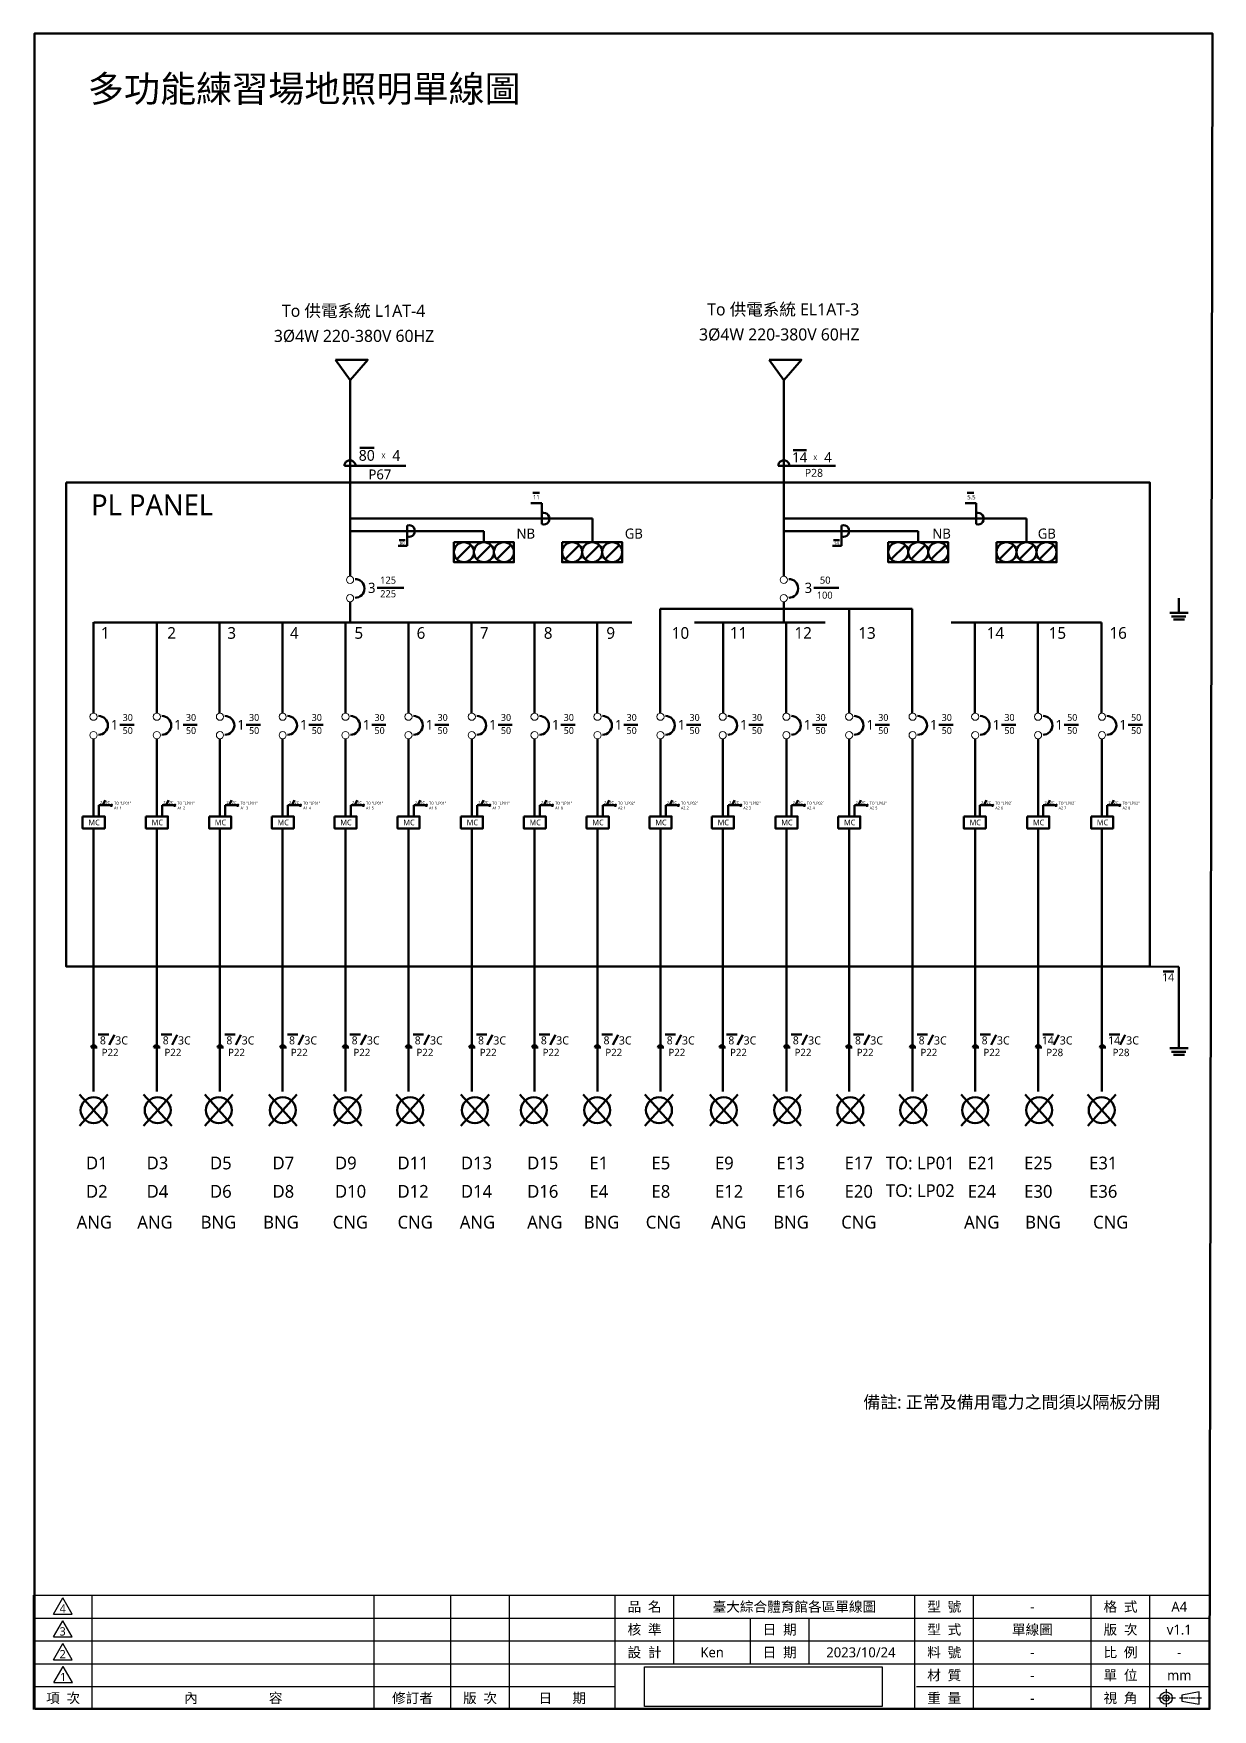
# Model space of a CAD drawing. Header units: millimetres. Extents: x 1426 to 1857, y 85 to 997.
# Drawn here: x 1656 to 1856.6, y 711.4 to 996.7 of the extents above; entities that cross this region are included whole.
import ezdxf
from ezdxf.enums import TextEntityAlignment as Align

# ---------------------------------------------------------------- set-up
doc = ezdxf.new("R2010")
doc.units = ezdxf.units.MM
doc.linetypes.add('CENTER2', pattern=[1.125, 0.75, -0.125, 0.125, -0.125])
doc.linetypes.add('SLD-實線', pattern=[0])
for name, color, linetype in [('PDF_文字', 251, 'Continuous'), ('小中心線', 2, 'CENTER2'), ('框+線+文字', 7, 'Continuous')]:
    doc.layers.add(name, color=color, linetype=linetype)
doc.layers.add('電力線示意', color=1, linetype='Continuous', lineweight=50)
doc.styles.add('PDF Arial', font='arial.ttf')
doc.styles.get("Standard").update_dxf_attribs({"font": ''})
doc.styles.get('Standard').set_extended_font_data('Microsoft JhengHei')
picture_1 = doc.add_image_def('image1.jpg', size_in_pixel=(2731, 456))
pattern_1 = [(0, (979.8612, 507.848), (0, 2.881809), [2.095861, -0.785948]), (90, (979.8612, 507.848), (-2.881809, 2e-16), [2.095861, -0.785948])]
pattern_2 = [(0, (990.6337, 507.848), (0, 2.881809), [2.095861, -0.785948]), (90, (990.6337, 507.848), (-2.881809, 2e-16), [2.095861, -0.785948])]
pattern_3 = [(0, (1001.3782, 507.848), (0, 2.881809), [2.095861, -0.785948]), (90, (1001.3782, 507.848), (-2.881809, 2e-16), [2.095861, -0.785948])]
pattern_4 = [(0, (1012.0486, 507.848), (0, 2.881809), [2.095861, -0.785948]), (90, (1012.0486, 507.848), (-2.881809, 2e-16), [2.095861, -0.785948])]
pattern_5 = [(0, (1022.737, 507.848), (0, 2.881809), [2.095861, -0.785948]), (90, (1022.737, 507.848), (-2.881809, 2e-16), [2.095861, -0.785948])]
pattern_6 = [(0, (1033.464, 507.848), (0, 2.881809), [2.095861, -0.785948]), (90, (1033.464, 507.848), (-2.881809, 2e-16), [2.095861, -0.785948])]
pattern_7 = [(0, (1044.2448, 507.848), (0, 2.881809), [2.095861, -0.785948]), (90, (1044.2448, 507.848), (-2.881809, 2e-16), [2.095861, -0.785948])]
pattern_8 = [(0, (1054.9333, 507.848), (0, 2.881809), [2.095861, -0.785948]), (90, (1054.9333, 507.848), (-2.881809, 2e-16), [2.095861, -0.785948])]
pattern_9 = [(0, (1065.6394, 507.848), (0, 2.881809), [2.095861, -0.785948]), (90, (1065.6394, 507.848), (-2.881809, 2e-16), [2.095861, -0.785948])]
pattern_10 = [(0, (1076.3476, 507.848), (0, 2.881809), [2.095861, -0.785948]), (90, (1076.3476, 507.848), (-2.881809, 2e-16), [2.095861, -0.785948])]
pattern_11 = [(0, (1086.9533, 507.848), (0, 2.881809), [2.095861, -0.785948]), (90, (1086.9533, 507.848), (-2.881809, 2e-16), [2.095861, -0.785948])]
pattern_12 = [(0, (1097.7828, 507.848), (0, 2.881809), [2.095861, -0.785948]), (90, (1097.7828, 507.848), (-2.881809, 2e-16), [2.095861, -0.785948])]
pattern_13 = [(0, (1108.4625, 507.848), (0, 2.881809), [2.095861, -0.785948]), (90, (1108.4625, 507.848), (-2.881809, 2e-16), [2.095861, -0.785948])]
pattern_14 = [(0, (1140.619, 507.848), (0, 2.881809), [2.095861, -0.785948]), (90, (1140.619, 507.848), (-2.881809, 2e-16), [2.095861, -0.785948])]
pattern_15 = [(0, (1151.4977, 507.848), (0, 2.881809), [2.095861, -0.785948]), (90, (1151.4977, 507.848), (-2.881809, 2e-16), [2.095861, -0.785948])]
pattern_16 = [(0, (1129.8328, 507.848), (0, 2.881809), [2.095861, -0.785948]), (90, (1129.8328, 507.848), (-2.881809, 2e-16), [2.095861, -0.785948])]

msp = doc.modelspace()

# ---------------------------------------------------------------- hatches: boundary and pattern name
at = {"layer": '電力線示意', "lineweight": 211}
h = msp.add_hatch(dxfattribs=at)
h.set_pattern_fill('ANGLE', scale=0.412571)
h.set_pattern_definition(pattern_1)
h.paths.add_polyline_path([(1669.2, 865.41), (1669.2, 865.19), (1669.42, 865.3)])
h = msp.add_hatch(dxfattribs=at)
h.set_pattern_fill('ANGLE', scale=0.412571)
h.set_pattern_definition(pattern_1)
h.paths.add_polyline_path([(1669.42, 865.3), (1669.2, 865.41), (1669.2, 865.19)])
h = msp.add_hatch(color=7, dxfattribs=at)
h.dxf.hatch_style = 1
h.paths.add_polyline_path([(1669.2, 865.41), (1669.2, 865.19), (1669.42, 865.3)])
h = msp.add_hatch(dxfattribs=at)
h.set_pattern_fill('ANGLE', scale=0.412571)
h.set_pattern_definition(pattern_2)
h.paths.add_polyline_path([(1679.97, 865.41), (1679.97, 865.19), (1680.19, 865.3)])
h = msp.add_hatch(dxfattribs=at)
h.set_pattern_fill('ANGLE', scale=0.412571)
h.set_pattern_definition(pattern_2)
h.paths.add_polyline_path([(1680.19, 865.3), (1679.97, 865.41), (1679.97, 865.19)])
h = msp.add_hatch(color=7, dxfattribs=at)
h.dxf.hatch_style = 1
h.paths.add_polyline_path([(1679.97, 865.41), (1679.97, 865.19), (1680.19, 865.3)])
h = msp.add_hatch(dxfattribs=at)
h.set_pattern_fill('ANGLE', scale=0.412571)
h.set_pattern_definition(pattern_3)
h.paths.add_polyline_path([(1690.71, 865.41), (1690.71, 865.19), (1690.94, 865.3)])
h = msp.add_hatch(dxfattribs=at)
h.set_pattern_fill('ANGLE', scale=0.412571)
h.set_pattern_definition(pattern_3)
h.paths.add_polyline_path([(1690.94, 865.3), (1690.71, 865.41), (1690.71, 865.19)])
h = msp.add_hatch(color=7, dxfattribs=at)
h.dxf.hatch_style = 1
h.paths.add_polyline_path([(1690.71, 865.41), (1690.71, 865.19), (1690.94, 865.3)])
h = msp.add_hatch(dxfattribs=at)
h.set_pattern_fill('ANGLE', scale=0.412571)
h.set_pattern_definition(pattern_4)
h.paths.add_polyline_path([(1701.38, 865.41), (1701.38, 865.19), (1701.61, 865.3)])
h = msp.add_hatch(dxfattribs=at)
h.set_pattern_fill('ANGLE', scale=0.412571)
h.set_pattern_definition(pattern_4)
h.paths.add_polyline_path([(1701.61, 865.3), (1701.38, 865.41), (1701.38, 865.19)])
h = msp.add_hatch(color=7, dxfattribs=at)
h.dxf.hatch_style = 1
h.paths.add_polyline_path([(1701.38, 865.41), (1701.38, 865.19), (1701.61, 865.3)])
h = msp.add_hatch(dxfattribs=at)
h.set_pattern_fill('ANGLE', scale=0.412571)
h.set_pattern_definition(pattern_5)
h.paths.add_polyline_path([(1712.07, 865.41), (1712.07, 865.19), (1712.3, 865.3)])
h = msp.add_hatch(dxfattribs=at)
h.set_pattern_fill('ANGLE', scale=0.412571)
h.set_pattern_definition(pattern_5)
h.paths.add_polyline_path([(1712.3, 865.3), (1712.07, 865.41), (1712.07, 865.19)])
h = msp.add_hatch(color=7, dxfattribs=at)
h.dxf.hatch_style = 1
h.paths.add_polyline_path([(1712.07, 865.41), (1712.07, 865.19), (1712.3, 865.3)])
h = msp.add_hatch(dxfattribs=at)
h.set_pattern_fill('ANGLE', scale=0.412571)
h.set_pattern_definition(pattern_6)
h.paths.add_polyline_path([(1722.8, 865.41), (1722.8, 865.19), (1723.03, 865.3)])
h = msp.add_hatch(dxfattribs=at)
h.set_pattern_fill('ANGLE', scale=0.412571)
h.set_pattern_definition(pattern_6)
h.paths.add_polyline_path([(1723.03, 865.3), (1722.8, 865.41), (1722.8, 865.19)])
h = msp.add_hatch(color=7, dxfattribs=at)
h.dxf.hatch_style = 1
h.paths.add_polyline_path([(1722.8, 865.41), (1722.8, 865.19), (1723.03, 865.3)])
h = msp.add_hatch(dxfattribs=at)
h.set_pattern_fill('ANGLE', scale=0.412571)
h.set_pattern_definition(pattern_7)
h.paths.add_polyline_path([(1733.58, 865.41), (1733.58, 865.19), (1733.81, 865.3)])
h = msp.add_hatch(dxfattribs=at)
h.set_pattern_fill('ANGLE', scale=0.412571)
h.set_pattern_definition(pattern_7)
h.paths.add_polyline_path([(1733.81, 865.3), (1733.58, 865.41), (1733.58, 865.19)])
h = msp.add_hatch(color=7, dxfattribs=at)
h.dxf.hatch_style = 1
h.paths.add_polyline_path([(1733.58, 865.41), (1733.58, 865.19), (1733.81, 865.3)])
h = msp.add_hatch(dxfattribs=at)
h.set_pattern_fill('ANGLE', scale=0.412571)
h.set_pattern_definition(pattern_8)
h.paths.add_polyline_path([(1744.27, 865.41), (1744.27, 865.19), (1744.49, 865.3)])
h = msp.add_hatch(dxfattribs=at)
h.set_pattern_fill('ANGLE', scale=0.412571)
h.set_pattern_definition(pattern_8)
h.paths.add_polyline_path([(1744.49, 865.3), (1744.27, 865.41), (1744.27, 865.19)])
h = msp.add_hatch(color=7, dxfattribs=at)
h.dxf.hatch_style = 1
h.paths.add_polyline_path([(1744.27, 865.41), (1744.27, 865.19), (1744.49, 865.3)])
h = msp.add_hatch(dxfattribs=at)
h.set_pattern_fill('ANGLE', scale=0.412571)
h.set_pattern_definition(pattern_9)
h.paths.add_polyline_path([(1754.97, 865.41), (1754.97, 865.19), (1755.2, 865.3)])
h = msp.add_hatch(dxfattribs=at)
h.set_pattern_fill('ANGLE', scale=0.412571)
h.set_pattern_definition(pattern_9)
h.paths.add_polyline_path([(1755.2, 865.3), (1754.97, 865.41), (1754.97, 865.19)])
h = msp.add_hatch(color=7, dxfattribs=at)
h.dxf.hatch_style = 1
h.paths.add_polyline_path([(1754.97, 865.41), (1754.97, 865.19), (1755.2, 865.3)])
h = msp.add_hatch(dxfattribs=at)
h.set_pattern_fill('ANGLE', scale=0.412571)
h.set_pattern_definition(pattern_10)
h.paths.add_polyline_path([(1765.68, 865.41), (1765.68, 865.19), (1765.91, 865.3)])
h = msp.add_hatch(dxfattribs=at)
h.set_pattern_fill('ANGLE', scale=0.412571)
h.set_pattern_definition(pattern_10)
h.paths.add_polyline_path([(1765.91, 865.3), (1765.68, 865.41), (1765.68, 865.19)])
h = msp.add_hatch(color=7, dxfattribs=at)
h.dxf.hatch_style = 1
h.paths.add_polyline_path([(1765.68, 865.41), (1765.68, 865.19), (1765.91, 865.3)])
h = msp.add_hatch(dxfattribs=at)
h.set_pattern_fill('ANGLE', scale=0.412571)
h.set_pattern_definition(pattern_11)
h.paths.add_polyline_path([(1776.29, 865.41), (1776.29, 865.19), (1776.51, 865.3)])
h = msp.add_hatch(dxfattribs=at)
h.set_pattern_fill('ANGLE', scale=0.412571)
h.set_pattern_definition(pattern_11)
h.paths.add_polyline_path([(1776.51, 865.3), (1776.29, 865.41), (1776.29, 865.19)])
h = msp.add_hatch(color=7, dxfattribs=at)
h.dxf.hatch_style = 1
h.paths.add_polyline_path([(1776.29, 865.41), (1776.29, 865.19), (1776.51, 865.3)])
h = msp.add_hatch(dxfattribs=at)
h.set_pattern_fill('ANGLE', scale=0.412571)
h.set_pattern_definition(pattern_12)
h.paths.add_polyline_path([(1787.12, 865.41), (1787.12, 865.19), (1787.34, 865.3)])
h = msp.add_hatch(dxfattribs=at)
h.set_pattern_fill('ANGLE', scale=0.412571)
h.set_pattern_definition(pattern_12)
h.paths.add_polyline_path([(1787.34, 865.3), (1787.12, 865.41), (1787.12, 865.19)])
h = msp.add_hatch(color=7, dxfattribs=at)
h.dxf.hatch_style = 1
h.paths.add_polyline_path([(1787.12, 865.41), (1787.12, 865.19), (1787.34, 865.3)])
h = msp.add_hatch(dxfattribs=at)
h.set_pattern_fill('ANGLE', scale=0.412571)
h.set_pattern_definition(pattern_13)
h.paths.add_polyline_path([(1797.8, 865.41), (1797.8, 865.19), (1798.02, 865.3)])
h = msp.add_hatch(dxfattribs=at)
h.set_pattern_fill('ANGLE', scale=0.412571)
h.set_pattern_definition(pattern_13)
h.paths.add_polyline_path([(1798.02, 865.3), (1797.8, 865.41), (1797.8, 865.19)])
h = msp.add_hatch(color=7, dxfattribs=at)
h.dxf.hatch_style = 1
h.paths.add_polyline_path([(1797.8, 865.41), (1797.8, 865.19), (1798.02, 865.3)])
h = msp.add_hatch(dxfattribs=at)
h.set_pattern_fill('ANGLE', scale=0.412571)
h.set_pattern_definition(pattern_16)
h.paths.add_polyline_path([(1819.17, 865.41), (1819.17, 865.19), (1819.39, 865.3)])
h = msp.add_hatch(dxfattribs=at)
h.set_pattern_fill('ANGLE', scale=0.412571)
h.set_pattern_definition(pattern_16)
h.paths.add_polyline_path([(1819.39, 865.3), (1819.17, 865.41), (1819.17, 865.19)])
h = msp.add_hatch(color=7, dxfattribs=at)
h.dxf.hatch_style = 1
h.paths.add_polyline_path([(1819.17, 865.41), (1819.17, 865.19), (1819.39, 865.3)])
h = msp.add_hatch(dxfattribs=at)
h.set_pattern_fill('ANGLE', scale=0.412571)
h.set_pattern_definition(pattern_14)
h.paths.add_polyline_path([(1829.95, 865.41), (1829.95, 865.19), (1830.18, 865.3)])
h = msp.add_hatch(dxfattribs=at)
h.set_pattern_fill('ANGLE', scale=0.412571)
h.set_pattern_definition(pattern_14)
h.paths.add_polyline_path([(1830.18, 865.3), (1829.95, 865.41), (1829.95, 865.19)])
h = msp.add_hatch(color=7, dxfattribs=at)
h.dxf.hatch_style = 1
h.paths.add_polyline_path([(1829.95, 865.41), (1829.95, 865.19), (1830.18, 865.3)])
h = msp.add_hatch(dxfattribs=at)
h.set_pattern_fill('ANGLE', scale=0.412571)
h.set_pattern_definition(pattern_15)
h.paths.add_polyline_path([(1840.83, 865.41), (1840.83, 865.19), (1841.06, 865.3)])
h = msp.add_hatch(dxfattribs=at)
h.set_pattern_fill('ANGLE', scale=0.412571)
h.set_pattern_definition(pattern_15)
h.paths.add_polyline_path([(1841.06, 865.3), (1840.83, 865.41), (1840.83, 865.19)])
h = msp.add_hatch(color=7, dxfattribs=at)
h.dxf.hatch_style = 1
h.paths.add_polyline_path([(1840.83, 865.41), (1840.83, 865.19), (1841.06, 865.3)])

# ---------------------------------------------------------------- linework, layer by layer
at = {"lineweight": 30}
for p, q in [((1655.98, 711.39), (1655.98, 730.83)), ((1655.98, 730.83), (1855.98, 730.83)), ((1655.98, 711.39), (1655.98, 730.83)), ((1655.98, 711.39), (1655.98, 730.83)), ((1665.98, 711.39), (1665.98, 730.83)), ((1665.98, 711.39), (1665.98, 730.83)), ((1665.98, 711.39), (1665.98, 730.83)), ((1665.98, 711.39), (1665.98, 730.83)), ((1713.98, 711.39), (1713.98, 730.83)), ((1726.98, 711.39), (1726.98, 730.83)), ((1736.98, 711.39), (1736.98, 730.83)), ((1754.98, 711.39), (1754.98, 730.83)), ((1754.98, 711.39), (1754.98, 730.83)), ((1754.98, 711.39), (1754.98, 730.83)), ((1754.98, 711.39), (1754.98, 730.83)), ((1764.98, 719.16), (1764.98, 730.83)), ((1805.98, 711.39), (1805.98, 730.83)), ((1815.98, 711.39), (1815.98, 730.83)), ((1815.98, 711.39), (1815.98, 730.83)), ((1815.98, 711.39), (1815.98, 730.83)), ((1835.98, 711.39), (1835.98, 730.83)), ((1845.98, 711.39), (1845.98, 730.83)), ((1845.98, 711.39), (1845.98, 730.83)), ((1845.98, 711.39), (1845.98, 730.83)), ((1845.98, 711.39), (1845.98, 730.83)), ((1655.98, 726.94), (1855.98, 726.94)), ((1777.98, 719.16), (1777.98, 726.94)), ((1787.98, 719.16), (1787.98, 726.94)), ((1655.98, 723.05), (1855.98, 723.05)), ((1656.05, 719.16), (1800.99, 719.16)), ((1800.99, 719.16), (1855.98, 719.16)), ((1656.05, 715.27), (1754.98, 715.27)), ((1806.26, 715.27), (1855.98, 715.27))]:
    msp.add_line(p, q, dxfattribs=at)
at = {"lineweight": -3}
for p, q in [((1659.35, 727.63), (1660.94, 730.38)), ((1662.53, 727.63), (1660.94, 730.38)), ((1659.35, 727.63), (1662.53, 727.63)), ((1659.35, 723.74), (1660.94, 726.49)), ((1662.53, 723.74), (1660.94, 726.49)), ((1659.35, 723.74), (1662.53, 723.74)), ((1659.35, 719.85), (1660.94, 722.61)), ((1662.53, 719.85), (1660.94, 722.61)), ((1659.35, 719.85), (1662.53, 719.85))]:
    msp.add_line(p, q, dxfattribs=at)
at = {"color": 7, "lineweight": -3}
for p, q in [((1659.43, 715.96), (1661.02, 718.72)), ((1662.61, 715.96), (1661.02, 718.72)), ((1659.43, 715.96), (1662.61, 715.96))]:
    msp.add_line(p, q, dxfattribs=at)
at = {"color": 7, "linetype": 'SLD-實線', "lineweight": 0}
for centre in [(1709.85, 903.67), (1783.67, 903.67), (1709.85, 900.54), (1783.67, 900.54), (1666.19, 880.37), (1676.96, 880.37), (1687.71, 880.37), (1698.38, 880.37), (1709.07, 880.37), (1719.79, 880.37), (1730.57, 880.37), (1741.26, 880.37), (1751.97, 880.37), (1762.68, 880.37), (1773.28, 880.37), (1784.11, 880.37), (1794.79, 880.37), (1805.6, 880.37), (1816.26, 880.37), (1826.95, 880.37), (1837.83, 880.37), (1666.19, 877.23), (1676.96, 877.23), (1687.71, 877.23), (1698.38, 877.23), (1709.07, 877.23), (1719.79, 877.23), (1730.57, 877.23), (1741.26, 877.23), (1751.97, 877.23), (1762.68, 877.23), (1773.28, 877.23), (1784.11, 877.23), (1794.79, 877.23), (1805.6, 877.23), (1816.26, 877.23), (1826.95, 877.23), (1837.83, 877.23)]:
    msp.add_circle(centre, 0.613, dxfattribs=at)
at = {"layer": '小中心線', "color": 1}
for points in [[(1850.32, 713.33), (1847.19, 713.33)], [(1848.75, 714.83), (1848.75, 711.83)], [(1854.77, 713.33), (1851.04, 713.33)]]:
    msp.add_lwpolyline(points, dxfattribs=at)
at = {"layer": '框+線+文字', "color": 5}
msp.add_lwpolyline([(1851.44, 712.81), (1854.38, 712.28), (1854.38, 714.38), (1851.44, 713.85)], close=True, dxfattribs=at)
for radius in [1.05, 0.523]:
    msp.add_circle((1848.75, 713.33), radius, dxfattribs=at)
at = {"layer": '電力線示意', "color": 7, "lineweight": 211}
for p, q in [((1709.86, 937.68), (1709.85, 904.29)), ((1783.68, 937.68), (1783.68, 904.29)), ((1711.52, 926.15), (1713.95, 926.15)), ((1785.27, 925.75), (1787.54, 925.75)), ((1742.49, 916.69), (1740.64, 916.69)), ((1740.98, 918.49), (1742.07, 918.49)), ((1742.49, 914.08), (1742.49, 916.69)), ((1816.41, 916.69), (1814.57, 916.69)), ((1814.9, 918.49), (1815.99, 918.49)), ((1816.41, 914.08), (1816.41, 916.69)), ((1709.86, 914.08), (1751.09, 914.08)), ((1719.58, 912.92), (1719.58, 911.02)), ((1742.49, 915.03), (1742.49, 913.13)), ((1751.09, 914.08), (1751.09, 910.09)), ((1783.79, 914.08), (1825.01, 914.08)), ((1793.51, 912.92), (1793.51, 911.02)), ((1816.41, 915.03), (1816.41, 913.13)), ((1825.01, 914.08), (1825.01, 910.09)), ((1732.63, 911.95), (1709.87, 911.95)), ((1718.21, 910.41), (1719.23, 910.41)), ((1719.59, 911.95), (1719.59, 909.44)), ((1732.63, 910.02), (1732.63, 911.95)), ((1806.56, 911.95), (1783.8, 911.95)), ((1792.14, 910.41), (1793.16, 910.41)), ((1793.51, 911.95), (1793.51, 909.44)), ((1806.56, 910.02), (1806.56, 911.95)), ((1719.59, 909.44), (1718.04, 909.44)), ((1730.43, 909.57), (1728.03, 907.16)), ((1733.84, 909.57), (1731.43, 907.16)), ((1737.24, 909.57), (1734.84, 907.16)), ((1748.86, 909.57), (1746.45, 907.16)), ((1752.26, 909.57), (1749.85, 907.16)), ((1755.67, 909.57), (1753.26, 907.16)), ((1793.51, 909.44), (1791.96, 909.44)), ((1804.36, 909.57), (1801.95, 907.16)), ((1807.76, 909.57), (1805.36, 907.16)), ((1811.17, 909.57), (1808.76, 907.16)), ((1822.78, 909.57), (1820.37, 907.16)), ((1826.19, 909.57), (1823.78, 907.16)), ((1829.59, 909.57), (1827.18, 907.16)), ((1714.46, 902.33), (1719.03, 902.33)), ((1788.77, 902.33), (1793.05, 902.33)), ((1709.85, 896.43), (1709.85, 899.92)), ((1762.64, 898.71), (1762.64, 880.99)), ((1762.64, 898.71), (1805.5, 898.71)), ((1783.67, 899.92), (1783.67, 896.43)), ((1794.78, 898.71), (1794.78, 880.99)), ((1805.5, 898.71), (1805.5, 880.99)), ((1850.93, 900.54), (1850.93, 898.05)), ((1666.2, 896.45), (1666.2, 880.99)), ((1666.22, 896.43), (1757.83, 896.43)), ((1676.94, 896.45), (1676.94, 880.99)), ((1687.65, 896.45), (1687.65, 880.99)), ((1698.36, 896.45), (1698.36, 880.99)), ((1709.08, 896.45), (1709.08, 880.99)), ((1719.79, 896.45), (1719.79, 880.99)), ((1730.5, 896.45), (1730.5, 880.99)), ((1741.22, 896.45), (1741.22, 880.99)), ((1751.93, 896.45), (1751.93, 880.99)), ((1768.47, 896.43), (1790.74, 896.43)), ((1773.36, 896.45), (1773.36, 880.99)), ((1784.07, 896.45), (1784.07, 880.99)), ((1812.14, 896.43), (1837.72, 896.43)), ((1816.21, 896.45), (1816.21, 880.99)), ((1826.92, 896.45), (1826.92, 880.99)), ((1837.72, 896.43), (1837.72, 880.99)), ((1849.36, 898.05), (1852.48, 898.05)), ((1849.66, 897.43), (1852.09, 897.43)), ((1850.01, 896.89), (1851.88, 896.89)), ((1670.65, 879.01), (1673.08, 879.01)), ((1681.42, 879.01), (1683.85, 879.01)), ((1692.17, 879.01), (1694.59, 879.01)), ((1702.84, 879.01), (1705.26, 879.01)), ((1713.53, 879.01), (1715.95, 879.01)), ((1724.26, 879.01), (1726.68, 879.01)), ((1735.04, 879.01), (1737.46, 879.01)), ((1745.72, 879.01), (1748.15, 879.01)), ((1756.43, 879.01), (1758.85, 879.01)), ((1767.14, 879.01), (1769.56, 879.01)), ((1777.74, 879.01), (1780.17, 879.01)), ((1788.57, 879.01), (1791, 879.01)), ((1799.25, 879.01), (1801.68, 879.01)), ((1810.06, 879.01), (1812.48, 879.01)), ((1820.72, 879.01), (1823.15, 879.01)), ((1831.41, 879.01), (1833.83, 879.01)), ((1842.29, 879.01), (1844.71, 879.01)), ((1666.19, 876.62), (1666.19, 863.4)), ((1676.96, 876.62), (1676.96, 863.4)), ((1687.71, 876.62), (1687.71, 863.4)), ((1698.38, 876.62), (1698.38, 863.4)), ((1709.07, 876.62), (1709.07, 863.4)), ((1719.79, 876.62), (1719.79, 863.4)), ((1730.57, 876.62), (1730.57, 863.4)), ((1741.26, 876.62), (1741.26, 863.4)), ((1751.97, 876.62), (1751.97, 863.4)), ((1762.68, 876.62), (1762.68, 863.4)), ((1773.28, 876.62), (1773.28, 863.4)), ((1784.11, 876.62), (1784.11, 863.4)), ((1794.79, 876.62), (1794.79, 863.4)), ((1805.6, 876.62), (1805.6, 863.4)), ((1805.6, 876.62), (1805.6, 816.55)), ((1816.26, 876.62), (1816.26, 863.4)), ((1826.95, 876.62), (1826.95, 863.4)), ((1837.83, 876.62), (1837.83, 863.4)), ((1667.09, 863.39), (1667.09, 865.3)), ((1667.09, 865.3), (1669.2, 865.3)), ((1667.83, 865.44), (1668.19, 866.16)), ((1669.2, 865.41), (1669.2, 865.19)), ((1669.42, 865.3), (1669.2, 865.41)), ((1669.2, 865.19), (1669.42, 865.3)), ((1677.86, 863.39), (1677.86, 865.3)), ((1677.86, 865.3), (1679.97, 865.3)), ((1678.6, 865.44), (1678.96, 866.16)), ((1679.97, 865.41), (1679.97, 865.19)), ((1680.19, 865.3), (1679.97, 865.41)), ((1679.97, 865.19), (1680.19, 865.3)), ((1688.6, 863.39), (1688.6, 865.3)), ((1688.6, 865.3), (1690.72, 865.3)), ((1689.35, 865.44), (1689.7, 866.16)), ((1690.71, 865.41), (1690.71, 865.19)), ((1690.94, 865.3), (1690.71, 865.41)), ((1690.71, 865.19), (1690.94, 865.3)), ((1699.27, 863.39), (1699.27, 865.3)), ((1699.27, 865.3), (1701.39, 865.3)), ((1700.02, 865.44), (1700.37, 866.16)), ((1701.38, 865.41), (1701.38, 865.19)), ((1701.61, 865.3), (1701.38, 865.41)), ((1701.38, 865.19), (1701.61, 865.3)), ((1709.96, 863.39), (1709.96, 865.3)), ((1709.96, 865.3), (1712.07, 865.3)), ((1710.71, 865.44), (1711.06, 866.16)), ((1712.07, 865.41), (1712.07, 865.19)), ((1712.3, 865.3), (1712.07, 865.41)), ((1712.07, 865.19), (1712.3, 865.3)), ((1720.69, 863.39), (1720.69, 865.3)), ((1720.69, 865.3), (1722.8, 865.3)), ((1721.43, 865.44), (1721.79, 866.16)), ((1722.8, 865.41), (1722.8, 865.19)), ((1723.03, 865.3), (1722.8, 865.41)), ((1722.8, 865.19), (1723.03, 865.3)), ((1731.47, 863.39), (1731.47, 865.3)), ((1731.47, 865.3), (1733.58, 865.3)), ((1732.21, 865.44), (1732.57, 866.16)), ((1733.58, 865.41), (1733.58, 865.19)), ((1733.81, 865.3), (1733.58, 865.41)), ((1733.58, 865.19), (1733.81, 865.3)), ((1742.16, 863.39), (1742.16, 865.3)), ((1742.16, 865.3), (1744.27, 865.3)), ((1742.9, 865.44), (1743.26, 866.16)), ((1744.27, 865.41), (1744.27, 865.19)), ((1744.49, 865.3), (1744.27, 865.41)), ((1744.27, 865.19), (1744.49, 865.3)), ((1752.86, 863.39), (1752.86, 865.3)), ((1752.86, 865.3), (1754.98, 865.3)), ((1753.61, 865.44), (1753.96, 866.16)), ((1754.97, 865.41), (1754.97, 865.19)), ((1755.2, 865.3), (1754.97, 865.41)), ((1754.97, 865.19), (1755.2, 865.3)), ((1763.57, 863.39), (1763.57, 865.3)), ((1763.57, 865.3), (1765.68, 865.3)), ((1764.32, 865.44), (1764.67, 866.16)), ((1765.68, 865.41), (1765.68, 865.19)), ((1765.91, 865.3), (1765.68, 865.41)), ((1765.68, 865.19), (1765.91, 865.3)), ((1774.18, 863.39), (1774.18, 865.3)), ((1774.18, 865.3), (1776.29, 865.3)), ((1774.92, 865.44), (1775.28, 866.16)), ((1776.29, 865.41), (1776.29, 865.19)), ((1776.51, 865.3), (1776.29, 865.41)), ((1776.29, 865.19), (1776.51, 865.3)), ((1785.01, 863.39), (1785.01, 865.3)), ((1785.01, 865.3), (1787.12, 865.3)), ((1785.75, 865.44), (1786.11, 866.16)), ((1787.12, 865.41), (1787.12, 865.19)), ((1787.34, 865.3), (1787.12, 865.41)), ((1787.12, 865.19), (1787.34, 865.3)), ((1795.69, 863.39), (1795.69, 865.3)), ((1795.69, 865.3), (1797.8, 865.3)), ((1796.43, 865.44), (1796.79, 866.16)), ((1797.8, 865.41), (1797.8, 865.19)), ((1798.02, 865.3), (1797.8, 865.41)), ((1797.8, 865.19), (1798.02, 865.3)), ((1817.06, 863.39), (1817.06, 865.3)), ((1817.06, 865.3), (1819.17, 865.3)), ((1817.8, 865.44), (1818.16, 866.16)), ((1819.17, 865.41), (1819.17, 865.19)), ((1819.39, 865.3), (1819.17, 865.41)), ((1819.17, 865.19), (1819.39, 865.3)), ((1827.84, 863.39), (1827.84, 865.3)), ((1827.84, 865.3), (1829.96, 865.3)), ((1828.59, 865.44), (1828.94, 866.16)), ((1829.95, 865.41), (1829.95, 865.19)), ((1830.18, 865.3), (1829.95, 865.41)), ((1829.95, 865.19), (1830.18, 865.3)), ((1838.72, 863.39), (1838.72, 865.3)), ((1838.72, 865.3), (1840.84, 865.3)), ((1839.47, 865.44), (1839.82, 866.16)), ((1840.83, 865.41), (1840.83, 865.19)), ((1841.06, 865.3), (1840.83, 865.41)), ((1840.83, 865.19), (1841.06, 865.3)), ((1666.19, 861.35), (1666.19, 816.55)), ((1676.96, 861.35), (1676.96, 816.55)), ((1687.71, 861.35), (1687.71, 816.55)), ((1698.38, 861.35), (1698.38, 816.55)), ((1709.07, 861.35), (1709.07, 816.55)), ((1719.79, 861.35), (1719.79, 816.55)), ((1730.57, 861.35), (1730.57, 816.55)), ((1741.26, 861.35), (1741.26, 816.55)), ((1751.97, 861.35), (1751.97, 816.55)), ((1762.68, 861.35), (1762.68, 816.55)), ((1773.28, 861.35), (1773.28, 816.55)), ((1784.11, 861.35), (1784.11, 816.55)), ((1794.79, 861.35), (1794.79, 816.55)), ((1816.26, 861.35), (1816.26, 816.55)), ((1826.95, 861.35), (1826.95, 816.55)), ((1837.83, 861.35), (1837.83, 816.55)), ((1848.25, 836.99), (1850.05, 836.99)), ((1667, 826.25), (1668.8, 826.25)), ((1668.87, 824.49), (1669.74, 826.24)), ((1677.69, 826.25), (1679.49, 826.25)), ((1679.56, 824.49), (1680.43, 826.24)), ((1688.52, 826.25), (1690.32, 826.25)), ((1690.39, 824.49), (1691.27, 826.24)), ((1699.19, 826.25), (1700.99, 826.25)), ((1701.06, 824.49), (1701.94, 826.24)), ((1709.84, 826.25), (1711.65, 826.25)), ((1711.71, 824.49), (1712.59, 826.24)), ((1720.58, 826.25), (1722.38, 826.25)), ((1722.44, 824.49), (1723.32, 826.24)), ((1731.35, 826.25), (1733.15, 826.25)), ((1733.21, 824.49), (1734.09, 826.24)), ((1742.05, 826.25), (1743.85, 826.25)), ((1743.91, 824.49), (1744.79, 826.24)), ((1752.72, 826.25), (1754.52, 826.25)), ((1754.59, 824.49), (1755.46, 826.24)), ((1763.46, 826.25), (1765.27, 826.25)), ((1765.33, 824.49), (1766.21, 826.24)), ((1773.94, 826.25), (1775.75, 826.25)), ((1775.81, 824.49), (1776.69, 826.24)), ((1784.93, 826.25), (1786.73, 826.25)), ((1786.8, 824.49), (1787.67, 826.24)), ((1795.51, 826.25), (1797.31, 826.25)), ((1797.37, 824.49), (1798.25, 826.24)), ((1806.35, 826.25), (1808.15, 826.25)), ((1808.22, 824.49), (1809.09, 826.24)), ((1817.07, 826.25), (1818.87, 826.25)), ((1818.94, 824.49), (1819.82, 826.24)), ((1827.77, 826.25), (1829.57, 826.25)), ((1829.63, 824.49), (1830.51, 826.24)), ((1839.06, 826.25), (1840.86, 826.25)), ((1840.92, 824.49), (1841.8, 826.24)), ((1666.23, 813.39), (1663.82, 816.08)), ((1666.21, 813.39), (1668.61, 816.08)), ((1677.12, 813.39), (1674.72, 816.08)), ((1677.11, 813.39), (1679.51, 816.08)), ((1687.53, 813.39), (1685.12, 816.08)), ((1687.51, 813.39), (1689.91, 816.08)), ((1698.43, 813.39), (1696.02, 816.08)), ((1698.41, 813.39), (1700.81, 816.08)), ((1709.45, 813.39), (1707.04, 816.08)), ((1709.43, 813.39), (1711.83, 816.08)), ((1720.1, 813.39), (1717.69, 816.08)), ((1720.08, 813.39), (1722.49, 816.08)), ((1731.12, 813.39), (1728.71, 816.08)), ((1731.1, 813.39), (1733.51, 816.08)), ((1741.15, 813.39), (1738.74, 816.08)), ((1741.13, 813.39), (1743.54, 816.08)), ((1751.93, 813.39), (1749.52, 816.08)), ((1751.91, 813.39), (1754.31, 816.08)), ((1762.45, 813.39), (1760.05, 816.08)), ((1762.43, 813.39), (1764.84, 816.08)), ((1773.47, 813.39), (1771.07, 816.08)), ((1773.45, 813.39), (1775.86, 816.08)), ((1784.25, 813.39), (1781.84, 816.08)), ((1784.23, 813.39), (1786.64, 816.08)), ((1795.02, 813.39), (1792.62, 816.08)), ((1795, 813.39), (1797.41, 816.08)), ((1805.72, 813.39), (1803.32, 816.08)), ((1805.71, 813.39), (1808.11, 816.08)), ((1816.25, 813.39), (1813.84, 816.08)), ((1816.23, 813.39), (1818.64, 816.08)), ((1827.15, 813.39), (1824.74, 816.08)), ((1827.13, 813.39), (1829.54, 816.08)), ((1837.8, 813.39), (1835.39, 816.08)), ((1837.78, 813.39), (1840.19, 816.08)), ((1663.82, 810.72), (1666.23, 813.42)), ((1668.61, 810.72), (1666.2, 813.42)), ((1674.72, 810.72), (1677.13, 813.42)), ((1679.51, 810.72), (1677.1, 813.42)), ((1685.12, 810.72), (1687.53, 813.42)), ((1689.91, 810.72), (1687.5, 813.42)), ((1696.02, 810.72), (1698.43, 813.42)), ((1700.81, 810.72), (1698.4, 813.42)), ((1707.04, 810.72), (1709.45, 813.42)), ((1711.83, 810.72), (1709.42, 813.42)), ((1717.69, 810.72), (1720.1, 813.42)), ((1722.48, 810.72), (1720.08, 813.42)), ((1728.72, 810.72), (1731.12, 813.42)), ((1733.5, 810.72), (1731.1, 813.42)), ((1738.75, 810.72), (1741.15, 813.42)), ((1743.54, 810.72), (1741.13, 813.42)), ((1749.52, 810.72), (1751.93, 813.42)), ((1754.31, 810.72), (1751.9, 813.42)), ((1760.05, 810.72), (1762.46, 813.42)), ((1764.84, 810.72), (1762.43, 813.42)), ((1771.07, 810.72), (1773.48, 813.42)), ((1775.86, 810.72), (1773.45, 813.42)), ((1781.84, 810.72), (1784.25, 813.42)), ((1786.63, 810.72), (1784.23, 813.42)), ((1792.62, 810.72), (1795.03, 813.42)), ((1797.41, 810.72), (1795, 813.42)), ((1803.32, 810.72), (1805.73, 813.42)), ((1808.11, 810.72), (1805.7, 813.42)), ((1813.85, 810.72), (1816.25, 813.42)), ((1818.64, 810.72), (1816.23, 813.42)), ((1824.75, 810.72), (1827.15, 813.42)), ((1829.53, 810.72), (1827.13, 813.42)), ((1835.4, 810.72), (1837.8, 813.42)), ((1840.18, 810.72), (1837.78, 813.42))]:
    msp.add_line(p, q, dxfattribs=at)
at = {"layer": '電力線示意', "color": 7, "lineweight": 50}
for p, q in [((1708.88, 923.05), (1719.36, 923.05)), ((1782.73, 923.05), (1792.5, 923.05)), ((1665.79, 824.07), (1666.82, 824.07)), ((1676.48, 824.07), (1677.51, 824.07)), ((1687.31, 824.07), (1688.34, 824.07)), ((1697.98, 824.07), (1699.01, 824.07)), ((1708.63, 824.07), (1709.66, 824.07)), ((1719.36, 824.07), (1720.4, 824.07)), ((1730.13, 824.07), (1731.17, 824.07)), ((1740.83, 824.07), (1741.86, 824.07)), ((1751.5, 824.07), (1752.54, 824.07)), ((1762.25, 824.07), (1763.28, 824.07)), ((1772.73, 824.07), (1773.76, 824.07)), ((1783.71, 824.07), (1784.75, 824.07)), ((1794.29, 824.07), (1795.32, 824.07)), ((1805.14, 824.07), (1806.17, 824.07)), ((1815.86, 824.07), (1816.89, 824.07)), ((1826.55, 824.07), (1827.58, 824.07)), ((1837.47, 824.07), (1838.5, 824.07))]:
    msp.add_line(p, q, dxfattribs=at)
at = {"layer": '電力線示意', "color": 40, "lineweight": 211}
for p, q in [((1845.96, 837.83), (1850.93, 837.8)), ((1850.93, 837.8), (1850.93, 823.97)), ((1849.36, 823.97), (1852.48, 823.97)), ((1849.66, 823.35), (1852.09, 823.35)), ((1850.01, 822.81), (1851.88, 822.81))]:
    msp.add_line(p, q, dxfattribs=at)
at = {"layer": '電力線示意', "color": 7, "lineweight": 211}
for points in [[(1656.12, 711.49), (1856.13, 711.49), (1856.64, 996.66), (1656.12, 996.66)], [(1707.38, 941.14), (1712.86, 941.14), (1709.86, 937.68)], [(1781.2, 941.14), (1786.68, 941.14), (1783.68, 937.68)], [(1727.52, 910.07), (1737.74, 910.07), (1737.74, 906.66), (1727.52, 906.66)], [(1745.94, 910.07), (1756.17, 910.07), (1756.17, 906.66), (1745.94, 906.66)], [(1801.44, 910.07), (1811.67, 910.07), (1811.67, 906.66), (1801.44, 906.66)], [(1819.87, 910.07), (1830.09, 910.07), (1830.09, 906.66), (1819.87, 906.66)], [(1664.34, 863.4), (1668.09, 863.4), (1668.09, 861.35), (1664.34, 861.35)], [(1675.11, 863.4), (1678.86, 863.4), (1678.86, 861.35), (1675.11, 861.35)], [(1685.86, 863.4), (1689.61, 863.4), (1689.61, 861.35), (1685.86, 861.35)], [(1696.53, 863.4), (1700.28, 863.4), (1700.28, 861.35), (1696.53, 861.35)], [(1707.21, 863.4), (1710.96, 863.4), (1710.96, 861.35), (1707.21, 861.35)], [(1717.94, 863.4), (1721.69, 863.4), (1721.69, 861.35), (1717.94, 861.35)], [(1728.72, 863.4), (1732.47, 863.4), (1732.47, 861.35), (1728.72, 861.35)], [(1739.41, 863.4), (1743.16, 863.4), (1743.16, 861.35), (1739.41, 861.35)], [(1750.12, 863.4), (1753.87, 863.4), (1753.87, 861.35), (1750.12, 861.35)], [(1760.82, 863.4), (1764.57, 863.4), (1764.57, 861.35), (1760.82, 861.35)], [(1771.43, 863.4), (1775.18, 863.4), (1775.18, 861.35), (1771.43, 861.35)], [(1782.26, 863.4), (1786.01, 863.4), (1786.01, 861.35), (1782.26, 861.35)], [(1792.94, 863.4), (1796.69, 863.4), (1796.69, 861.35), (1792.94, 861.35)], [(1814.31, 863.4), (1818.06, 863.4), (1818.06, 861.35), (1814.31, 861.35)], [(1825.1, 863.4), (1828.85, 863.4), (1828.85, 861.35), (1825.1, 861.35)], [(1835.97, 863.4), (1839.72, 863.4), (1839.72, 861.35), (1835.97, 861.35)]]:
    msp.add_lwpolyline(points, close=True, dxfattribs=at)
at = {"layer": '電力線示意', "color": 40, "lineweight": 211}
msp.add_lwpolyline([(1661.54, 920.24), (1845.96, 920.24), (1845.96, 837.83), (1661.54, 837.83)], close=True, dxfattribs=at)
at = {"layer": '電力線示意', "color": 7, "lineweight": 211}
for centre, radius in [((1729.23, 908.37), 1.7), ((1732.63, 908.37), 1.7), ((1736.04, 908.37), 1.7), ((1747.65, 908.37), 1.7), ((1751.06, 908.37), 1.7), ((1754.46, 908.37), 1.7), ((1803.15, 908.37), 1.7), ((1806.56, 908.37), 1.7), ((1809.96, 908.37), 1.7), ((1821.58, 908.37), 1.7), ((1824.98, 908.37), 1.7), ((1828.39, 908.37), 1.7), ((1666.21, 813.39), 2.21), ((1677.11, 813.39), 2.21), ((1687.51, 813.39), 2.21), ((1698.41, 813.39), 2.21), ((1709.43, 813.39), 2.21), ((1720.08, 813.39), 2.21), ((1731.1, 813.39), 2.21), ((1741.13, 813.39), 2.21), ((1751.91, 813.39), 2.21), ((1762.43, 813.39), 2.21), ((1773.45, 813.39), 2.21), ((1784.23, 813.39), 2.21), ((1795, 813.39), 2.21), ((1805.71, 813.39), 2.21), ((1816.23, 813.39), 2.21), ((1827.13, 813.39), 2.21), ((1837.78, 813.39), 2.21)]:
    msp.add_circle(centre, radius, dxfattribs=at)
at = {"layer": '電力線示意', "color": 7, "lineweight": 50}
for centre, radius, start, end in [((1709.83, 923.06), 0.952, 358.7736, 180.5485), ((1783.68, 923.06), 0.952, 358.7736, 180.5485), ((1719.88, 911.97), 0.995, 253.1619, 107.3872), ((1742.79, 914.08), 0.995, 253.1619, 107.3872), ((1793.81, 911.97), 0.995, 253.1619, 107.3872), ((1816.71, 914.08), 0.995, 253.1619, 107.3872), ((1666.2, 824.07), 0.413, 358.7736, 180.5485), ((1676.89, 824.07), 0.413, 358.7736, 180.5485), ((1687.72, 824.07), 0.413, 358.7736, 180.5485), ((1698.39, 824.07), 0.413, 358.7736, 180.5485), ((1709.04, 824.07), 0.413, 358.7736, 180.5485), ((1719.78, 824.07), 0.413, 358.7736, 180.5485), ((1730.55, 824.07), 0.413, 358.7736, 180.5485), ((1741.24, 824.07), 0.413, 358.7736, 180.5485), ((1751.92, 824.07), 0.413, 358.7736, 180.5485), ((1762.66, 824.07), 0.413, 358.7736, 180.5485), ((1773.14, 824.07), 0.413, 358.7736, 180.5485), ((1784.13, 824.07), 0.413, 358.7736, 180.5485), ((1794.7, 824.07), 0.413, 358.7736, 180.5485), ((1805.55, 824.07), 0.413, 358.7736, 180.5485), ((1816.27, 824.07), 0.413, 358.7736, 180.5485), ((1826.96, 824.07), 0.413, 358.7736, 180.5485), ((1837.88, 824.07), 0.413, 358.7736, 180.5485)]:
    msp.add_arc(centre, radius, start, end, dxfattribs=at)
at = {"layer": '電力線示意', "color": 8, "lineweight": 50}
for centre in [(1710.7, 902.2), (1784.52, 902.2), (1667.04, 878.9), (1677.81, 878.9), (1688.56, 878.9), (1699.23, 878.9), (1709.92, 878.9), (1720.64, 878.9), (1731.42, 878.9), (1742.11, 878.9), (1752.82, 878.9), (1763.53, 878.9), (1774.13, 878.9), (1784.96, 878.9), (1795.64, 878.9), (1806.45, 878.9), (1817.11, 878.9), (1827.8, 878.9), (1838.68, 878.9)]:
    msp.add_arc(centre, 1.6, 270, 90, dxfattribs=at)

# ---------------------------------------------------------------- texts
for s, height, p in [('4', 1.4, (1660.94, 728.57)), ('品  名', 1.7, (1759.98, 728.88)), ('臺大綜合體育館各區單線圖', 1.7, (1785.48, 728.88)), ('型  號', 1.7, (1810.98, 728.88)), ('-', 1.7, (1825.98, 728.88)), ('格  式', 1.7, (1840.98, 728.88)), ('A4', 1.7, (1850.98, 728.88)), ('3', 1.4, (1660.94, 724.68)), ('核  準', 1.7, (1759.98, 724.99)), ('日  期', 1.7, (1782.98, 724.99)), ('型  式', 1.7, (1810.98, 724.99)), ('單線圖', 1.7, (1825.98, 724.99)), ('版  次', 1.7, (1840.98, 724.99)), ('設  計', 1.7, (1759.98, 721.11)), ('Ken', 1.7, (1771.48, 721.11)), ('日  期', 1.7, (1782.98, 721.11)), ('2023/10/24', 1.7, (1796.8, 721.11)), ('料  號', 1.7, (1810.98, 721.11)), ('比  例', 1.7, (1840.98, 721.11)), ('2', 1.4, (1660.94, 720.8)), ('-', 1.7, (1825.98, 721.11)), ('-', 1.7, (1850.98, 721.11)), ('材  質', 1.7, (1810.98, 717.22)), ('-', 1.7, (1825.98, 717.22)), ('單  位', 1.7, (1840.98, 717.22)), ('mm', 1.7, (1850.98, 717.22)), ('項  次', 1.7, (1661.02, 713.33)), ('內                     容', 1.7, (1689.98, 713.33)), ('修訂者', 1.7, (1720.48, 713.33)), ('版  次', 1.7, (1731.98, 713.33)), ('日      期', 1.7, (1745.98, 713.33)), ('重  量', 1.7, (1810.98, 713.33)), ('-', 1.7, (1825.98, 713.33)), ('視  角', 1.7, (1840.98, 713.33))]:
    msp.add_text(s, height=height).set_placement(p, align=Align.MIDDLE_CENTER)
at = {"color": 1}
msp.add_text('v1.1', height=1.7, dxfattribs=at).set_placement((1850.98, 724.99), align=Align.MIDDLE_CENTER)
at = {"color": 7}
msp.add_text('1', height=1.4, dxfattribs=at).set_placement((1661.02, 716.91), align=Align.MIDDLE_CENTER)
at = {"layer": 'PDF_文字', "color": 0, "insert": (1665.23, 984.47), "char_height": 4.5, "attachment_point": 7, "style": 'PDF Arial'}
msp.add_mtext('{\\fMicrosoft JhengHei|b0|i0|c136|p34;多功能練習場地照明單線圖}', dxfattribs=at)
at = {"layer": '電力線示意', "color": 7, "lineweight": 211}
for s, height, p in [('To 供電系統 L1AT-4', 2.0684, (1698.25, 948.43)), ('To 供電系統 EL1AT-3', 2.0684, (1770.63, 948.67)), ('3%%C4W 220-380V 60HZ', 2.0576, (1696.88, 944.16)), ('3%%C4W 220-380V 60HZ', 2.0576, (1769.26, 944.41)), ('X', 0.858, (1715.2, 924.34)), ('4', 1.87, (1717.03, 923.9)), ('X', 0.803, (1788.72, 924.05)), ('4', 1.75, (1790.54, 923.65)), ('P67', 1.697, (1713, 920.76)), ('P28', 1.355, (1787.26, 921.2)), ('11', 0.75, (1740.98, 917.36)), ('5.5', 0.75, (1814.9, 917.36)), ('80', 0.517, (1718.32, 909.67)), ('NB', 1.717, (1738.19, 910.68)), ('GB', 1.717, (1756.61, 910.68)), ('14', 0.517, (1792.24, 909.67)), ('NB', 1.717, (1808.96, 910.68)), ('GB', 1.717, (1826.9, 910.68)), ('3', 1.73, (1712.9, 901.44)), ('225', 1.211, (1714.98, 900.69)), ('125', 1.211, (1714.98, 903.01)), ('3', 1.73, (1787.21, 901.44)), ('100', 1.211, (1789.28, 900.45)), ('50', 1.211, (1789.82, 903.01)), ('1', 1.99, (1667.43, 893.63)), ('2', 1.99, (1678.74, 893.63)), ('3', 1.99, (1688.97, 893.63)), ('4', 1.99, (1699.62, 893.63)), ('5', 1.99, (1710.6, 893.63)), ('6', 1.99, (1721.18, 893.63)), ('7', 1.99, (1731.94, 893.63)), ('8', 1.99, (1742.82, 893.63)), ('9', 1.99, (1753.47, 893.63)), ('10', 1.991, (1764.6, 893.63)), ('11', 1.991, (1774.5, 893.63)), ('12', 1.991, (1785.48, 893.63)), ('13', 1.991, (1796.36, 893.63)), ('14', 1.991, (1818.21, 893.63)), ('15', 1.991, (1828.76, 893.63)), ('16', 1.991, (1839.1, 893.63)), ('1', 1.66, (1669.16, 878.17)), ('30', 1.16, (1671.15, 879.66)), ('1', 1.66, (1679.93, 878.17)), ('30', 1.16, (1681.92, 879.66)), ('1', 1.66, (1690.67, 878.17)), ('30', 1.16, (1692.66, 879.66)), ('1', 1.66, (1701.35, 878.17)), ('30', 1.16, (1703.33, 879.66)), ('1', 1.66, (1712.03, 878.17)), ('30', 1.16, (1714.02, 879.66)), ('1', 1.66, (1722.76, 878.17)), ('30', 1.16, (1724.75, 879.66)), ('1', 1.66, (1733.54, 878.17)), ('30', 1.16, (1735.53, 879.66)), ('1', 1.66, (1744.23, 878.17)), ('30', 1.16, (1746.22, 879.66)), ('1', 1.66, (1754.94, 878.17)), ('30', 1.16, (1756.92, 879.66)), ('1', 1.66, (1765.64, 878.17)), ('30', 1.16, (1767.63, 879.66)), ('1', 1.66, (1776.25, 878.17)), ('30', 1.16, (1778.24, 879.66)), ('1', 1.66, (1787.08, 878.17)), ('30', 1.16, (1789.07, 879.66)), ('1', 1.66, (1797.76, 878.17)), ('30', 1.16, (1799.75, 879.66)), ('1', 1.66, (1808.57, 878.17)), ('30', 1.16, (1810.55, 879.66)), ('1', 1.66, (1819.23, 878.17)), ('30', 1.16, (1821.22, 879.66)), ('1', 1.66, (1829.92, 878.17)), ('50', 1.16, (1831.9, 879.66)), ('1', 1.66, (1840.79, 878.17)), ('50', 1.16, (1842.78, 879.66)), ('50', 1.16, (1671.15, 877.44)), ('50', 1.16, (1681.92, 877.44)), ('50', 1.16, (1692.66, 877.44)), ('50', 1.16, (1703.33, 877.44)), ('50', 1.16, (1714.02, 877.44)), ('50', 1.16, (1724.75, 877.44)), ('50', 1.16, (1735.53, 877.44)), ('50', 1.16, (1746.22, 877.44)), ('50', 1.16, (1756.92, 877.44)), ('50', 1.16, (1767.63, 877.44)), ('50', 1.16, (1778.24, 877.44)), ('50', 1.16, (1789.07, 877.44)), ('50', 1.16, (1799.75, 877.44)), ('50', 1.16, (1810.55, 877.44)), ('50', 1.16, (1821.22, 877.44)), ('50', 1.16, (1831.9, 877.44)), ('50', 1.16, (1842.78, 877.44)), ('2', 0.513, (1667.28, 865.5)), ('2C', 0.513, (1668.18, 865.5)), ('TO "LP01"', 0.467, (1669.7, 865.42)), ('A1-1', 0.467, (1669.7, 864.6)), ('2', 0.513, (1678.05, 865.5)), ('2C', 0.513, (1678.96, 865.5)), ('A1-2', 0.467, (1680.47, 864.6)), ('TO "LP01"', 0.467, (1680.47, 865.42)), ('2', 0.513, (1688.8, 865.5)), ('2C', 0.513, (1689.7, 865.5)), ('A1-3', 0.467, (1691.21, 864.6)), ('TO "LP01"', 0.467, (1691.21, 865.42)), ('2', 0.513, (1699.47, 865.5)), ('2C', 0.513, (1700.37, 865.5)), ('A1-4', 0.467, (1701.88, 864.6)), ('TO "LP01"', 0.467, (1701.88, 865.42)), ('2', 0.513, (1710.16, 865.5)), ('2C', 0.513, (1711.06, 865.5)), ('A1-5', 0.467, (1712.57, 864.6)), ('TO "LP01"', 0.467, (1712.57, 865.42)), ('2', 0.513, (1720.88, 865.5)), ('2C', 0.513, (1721.79, 865.5)), ('A1-6', 0.467, (1723.3, 864.6)), ('TO "LP01"', 0.467, (1723.3, 865.42)), ('2', 0.513, (1731.66, 865.5)), ('2C', 0.513, (1732.57, 865.5)), ('A1-7', 0.467, (1734.08, 864.6)), ('TO "LP01"', 0.467, (1734.08, 865.42)), ('2', 0.513, (1742.35, 865.5)), ('2C', 0.513, (1743.25, 865.5)), ('TO "LP01"', 0.467, (1744.77, 865.42)), ('A1-8', 0.467, (1744.77, 864.6)), ('2', 0.513, (1753.06, 865.5)), ('2C', 0.513, (1753.96, 865.5)), ('A2-1', 0.467, (1755.47, 864.6)), ('TO "LP02"', 0.467, (1755.47, 865.42)), ('2', 0.513, (1763.77, 865.5)), ('2C', 0.513, (1764.67, 865.5)), ('A2-2', 0.467, (1766.18, 864.6)), ('TO "LP02"', 0.467, (1766.18, 865.42)), ('2', 0.513, (1774.37, 865.5)), ('2C', 0.513, (1775.27, 865.5)), ('TO "LP02"', 0.467, (1776.79, 865.42)), ('A2-3', 0.467, (1776.79, 864.6)), ('2', 0.513, (1785.2, 865.5)), ('2C', 0.513, (1786.1, 865.5)), ('TO "LP02"', 0.467, (1787.62, 865.42)), ('A2-4', 0.467, (1787.62, 864.6)), ('2', 0.513, (1795.88, 865.5)), ('2C', 0.513, (1796.78, 865.5)), ('TO "LP02"', 0.467, (1798.3, 865.42)), ('A2-5', 0.467, (1798.3, 864.6)), ('2', 0.513, (1817.25, 865.5)), ('2C', 0.513, (1818.15, 865.5)), ('TO "LP02"', 0.467, (1819.67, 865.42)), ('A2-6', 0.467, (1819.67, 864.6)), ('2', 0.513, (1828.04, 865.5)), ('2C', 0.513, (1828.94, 865.5)), ('A2-7', 0.467, (1830.45, 864.6)), ('TO "LP02"', 0.467, (1830.45, 865.42)), ('2', 0.513, (1838.92, 865.5)), ('2C', 0.513, (1839.82, 865.5)), ('A2-8', 0.467, (1841.33, 864.6)), ('TO "LP02"', 0.467, (1841.33, 865.42)), ('MC', 0.965, (1665.32, 861.89)), ('MC', 0.965, (1676.09, 861.89)), ('MC', 0.965, (1686.83, 861.89)), ('MC', 0.965, (1697.5, 861.89)), ('MC', 0.965, (1708.19, 861.89)), ('MC', 0.965, (1718.92, 861.89)), ('MC', 0.965, (1729.7, 861.89)), ('MC', 0.965, (1740.39, 861.89)), ('MC', 0.965, (1751.09, 861.89)), ('MC', 0.965, (1761.8, 861.89)), ('MC', 0.965, (1772.41, 861.89)), ('MC', 0.965, (1783.24, 861.89)), ('MC', 0.965, (1793.92, 861.89)), ('MC', 0.965, (1815.29, 861.89)), ('MC', 0.965, (1826.07, 861.89)), ('MC', 0.965, (1836.95, 861.89)), ('3C', 1.387, (1669.88, 824.58)), ('3C', 1.387, (1680.57, 824.58)), ('3C', 1.387, (1691.4, 824.58)), ('3C', 1.387, (1702.07, 824.58)), ('3C', 1.387, (1712.72, 824.58)), ('3C', 1.387, (1723.46, 824.58)), ('3C', 1.387, (1734.23, 824.58)), ('3C', 1.387, (1744.93, 824.58)), ('3C', 1.387, (1755.6, 824.58)), ('3C', 1.387, (1766.34, 824.58)), ('3C', 1.387, (1776.82, 824.58)), ('3C', 1.387, (1787.81, 824.58)), ('3C', 1.387, (1798.39, 824.58)), ('3C', 1.387, (1809.23, 824.58)), ('3C', 1.387, (1819.95, 824.58)), ('3C', 1.387, (1830.64, 824.58)), ('3C', 1.387, (1841.94, 824.58)), ('P22', 1.26, (1667.58, 822.59)), ('P22', 1.26, (1678.27, 822.59)), ('P22', 1.26, (1689.1, 822.59)), ('P22', 1.26, (1699.77, 822.59)), ('P22', 1.26, (1710.43, 822.59)), ('P22', 1.26, (1721.16, 822.59)), ('P22', 1.26, (1731.93, 822.59)), ('P22', 1.26, (1742.63, 822.59)), ('P22', 1.26, (1753.3, 822.59)), ('P22', 1.26, (1764.04, 822.59)), ('P22', 1.26, (1774.53, 822.59)), ('P22', 1.26, (1785.51, 822.59)), ('P22', 1.26, (1796.09, 822.59)), ('P22', 1.26, (1806.93, 822.59)), ('P22', 1.26, (1817.65, 822.59)), ('P28', 1.26, (1828.35, 822.59)), ('P28', 1.26, (1839.64, 822.59)), ('D1', 2.172, (1664.91, 803.32)), ('D3', 2.172, (1675.23, 803.32)), ('D5', 2.172, (1686.02, 803.32)), ('D7', 2.172, (1696.66, 803.32)), ('D9', 2.172, (1707.29, 803.32)), ('D11', 2.172, (1717.93, 803.32)), ('D13', 2.172, (1728.73, 803.32)), ('D15', 2.172, (1740, 803.32)), ('E1', 2.172, (1750.6, 803.32)), ('E5', 2.172, (1761.16, 803.32)), ('E9', 2.172, (1771.96, 803.32)), ('E13', 2.172, (1782.43, 803.32)), ('E17', 2.172, (1794.02, 803.32)), ('TO: LP01', 2.172, (1801.05, 803.32)), ('E21', 2.172, (1814.98, 803.32)), ('E25', 2.172, (1824.59, 803.32)), ('E31', 2.172, (1835.64, 803.32)), ('D2', 2.172, (1664.91, 798.49)), ('D4', 2.172, (1675.23, 798.49)), ('D6', 2.172, (1686.02, 798.49)), ('D8', 2.172, (1696.66, 798.49)), ('D10', 2.172, (1707.29, 798.49)), ('D12', 2.172, (1717.93, 798.49)), ('D14', 2.172, (1728.73, 798.49)), ('D16', 2.172, (1740, 798.49)), ('E4', 2.172, (1750.6, 798.49)), ('E8', 2.172, (1761.16, 798.49)), ('E12', 2.172, (1771.96, 798.49)), ('E16', 2.172, (1782.43, 798.49)), ('E20', 2.172, (1794.02, 798.49)), ('TO: LP02', 2.172, (1801.05, 798.62)), ('E24', 2.172, (1814.98, 798.49)), ('E30', 2.172, (1824.59, 798.49)), ('E36', 2.172, (1835.64, 798.49)), ('ANG', 2.172, (1663.32, 793.25)), ('ANG', 2.172, (1673.64, 793.25)), ('BNG', 2.172, (1684.43, 793.25)), ('BNG', 2.172, (1695.07, 793.25)), ('CNG', 2.172, (1706.91, 793.25)), ('CNG', 2.172, (1717.94, 793.25)), ('ANG', 2.172, (1728.53, 793.25)), ('ANG', 2.172, (1740, 793.25)), ('BNG', 2.172, (1749.64, 793.25)), ('CNG', 2.172, (1760.18, 793.25)), ('ANG', 2.172, (1771.29, 793.25)), ('BNG', 2.172, (1781.89, 793.25)), ('CNG', 2.172, (1793.45, 793.25)), ('ANG', 2.172, (1814.36, 793.25)), ('BNG', 2.172, (1824.76, 793.25)), ('CNG', 2.172, (1836.32, 793.25)), ('備註: 正常及備用電力之間須以隔板分開', 2.1182, (1797.2, 762.64))]:
    msp.add_text(s, height=height, dxfattribs=at).set_placement(p)
at = {"layer": '電力線示意', "color": 7, "lineweight": 50}
for s, height, p in [('80', 1.834, (1711.33, 923.93)), ('14', 1.715, (1785.1, 923.67)), ('14', 1.362, (1848.07, 835.34)), ('8', 1.36, (1667.28, 824.6)), ('8', 1.36, (1677.97, 824.6)), ('8', 1.36, (1688.8, 824.6)), ('8', 1.36, (1699.47, 824.6)), ('8', 1.36, (1710.13, 824.6)), ('8', 1.36, (1720.86, 824.6)), ('8', 1.36, (1731.63, 824.6)), ('8', 1.36, (1742.33, 824.6)), ('8', 1.36, (1753, 824.6)), ('8', 1.36, (1763.75, 824.6)), ('8', 1.36, (1774.23, 824.6)), ('8', 1.36, (1785.21, 824.6)), ('8', 1.36, (1795.79, 824.6)), ('8', 1.36, (1806.63, 824.6)), ('8', 1.36, (1817.35, 824.6)), ('14', 1.362, (1827.59, 824.6)), ('14', 1.362, (1838.88, 824.6))]:
    msp.add_text(s, height=height, dxfattribs=at).set_placement(p)
at = {"layer": '電力線示意', "color": 40, "lineweight": 211}
msp.add_text('PL PANEL', height=3.565, dxfattribs=at).set_placement((1665.78, 914.65))

# ---------------------------------------------------------------- pictures from other files: only their frames are drawn
image = msp.add_image(picture_1, insert=(1759.97, 711.91), size_in_units=(40.46, 6.76))
image.dxf.flags = 7

doc.saveas('drawing.dxf')
